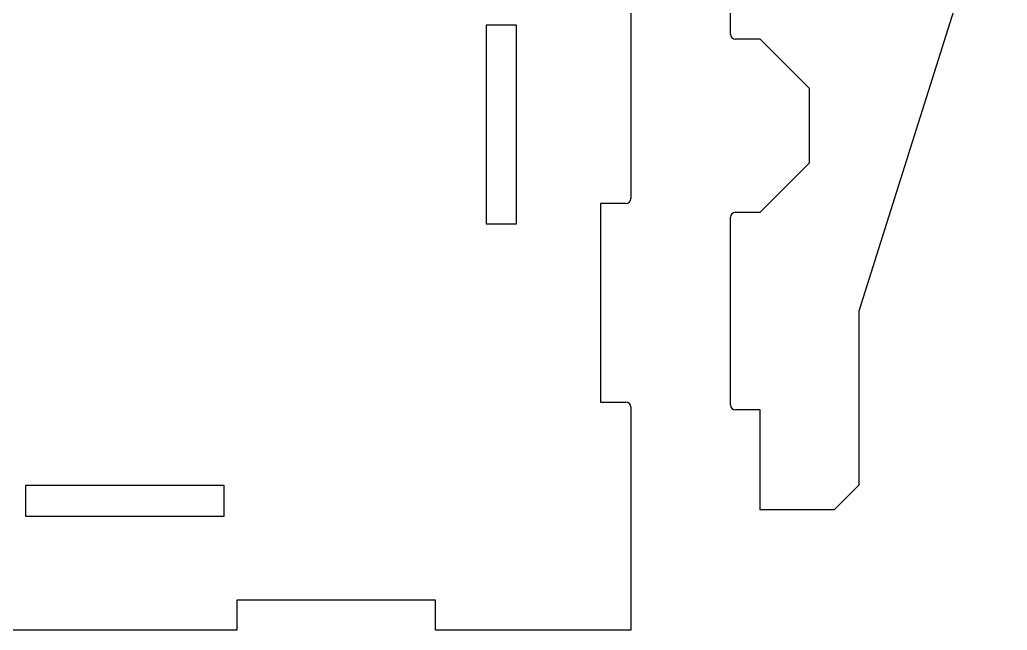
# Model space of a CAD drawing. Extents: x 10 to 1489, y -739 to -10.
# Drawn here: x 1271.5 to 1471.3, y -625.9 to -502.3 of the extents above; entities that cross this region are included whole.
import ezdxf

# ---------------------------------------------------------------- set-up
doc = ezdxf.new("R2010")
doc.units = 0

msp = doc.modelspace()

# ---------------------------------------------------------------- linework, layer by layer
at = {"layer": 'cut', "color": 0}
for p, q in [((1415.330476, -505.202389), (1415.330476, -467.202465)), ((1471.330364, -465.952467), (1441.330424, -561.26852)), ((1395.152671, -500.975762), (1395.152671, -538.475688)), ((1372.052717, -503.375757), (1365.852729, -503.375757)), ((1365.852729, -503.375757), (1365.852729, -543.575677)), ((1372.052717, -543.575677), (1372.052717, -503.375757)), ((1421.330464, -506.202387), (1416.330474, -506.202387)), ((1431.330444, -516.202367), (1421.330464, -506.202387)), ((1431.330444, -531.26858), (1431.330444, -516.202367)), ((1421.330464, -541.26856), (1431.330444, -531.26858)), ((1394.152673, -539.475685), (1389.052683, -539.475685)), ((1389.052683, -539.475685), (1389.052683, -579.675605)), ((1416.330474, -541.26856), (1421.330464, -541.26856)), ((1415.330476, -580.268482), (1415.330476, -542.268558)), ((1365.852729, -543.575677), (1372.052717, -543.575677)), ((1441.330424, -561.26852), (1441.330424, -596.518449)), ((1389.052683, -579.675605), (1394.152673, -579.675605)), ((1395.152671, -580.675603), (1395.152671, -625.875512)), ((1421.330464, -581.26848), (1416.330474, -581.26848)), ((1421.330464, -601.518439), (1421.330464, -581.26848)), ((1272.652916, -596.575571), (1272.652916, -602.775558)), ((1312.852835, -596.575571), (1272.652916, -596.575571)), ((1312.852835, -602.775558), (1312.852835, -596.575571)), ((1441.330424, -596.518449), (1436.330434, -601.518439)), ((1272.652916, -602.775558), (1312.852835, -602.775558)), ((1436.330434, -601.518439), (1421.330464, -601.518439)), ((1355.65275, -619.775524), (1315.45283, -619.775524)), ((1315.45283, -619.775524), (1315.45283, -625.875512)), ((1355.65275, -625.875512), (1355.65275, -619.775524)), ((1315.45283, -625.875512), (1259.252943, -625.875512)), ((1395.152671, -625.875512), (1355.65275, -625.875512))]:
    msp.add_line(p, q, dxfattribs=at)
for centre, start, end in [((1416.330474, -505.202389), 180, 270), ((1394.152673, -538.475687), 270, 0), ((1416.330474, -542.268558), 90, 180), ((1394.152673, -580.675603), 0, 90), ((1416.330474, -580.268482), 180, 270)]:
    msp.add_arc(centre, 0.999998, start, end, dxfattribs=at)

doc.saveas('drawing.dxf')
